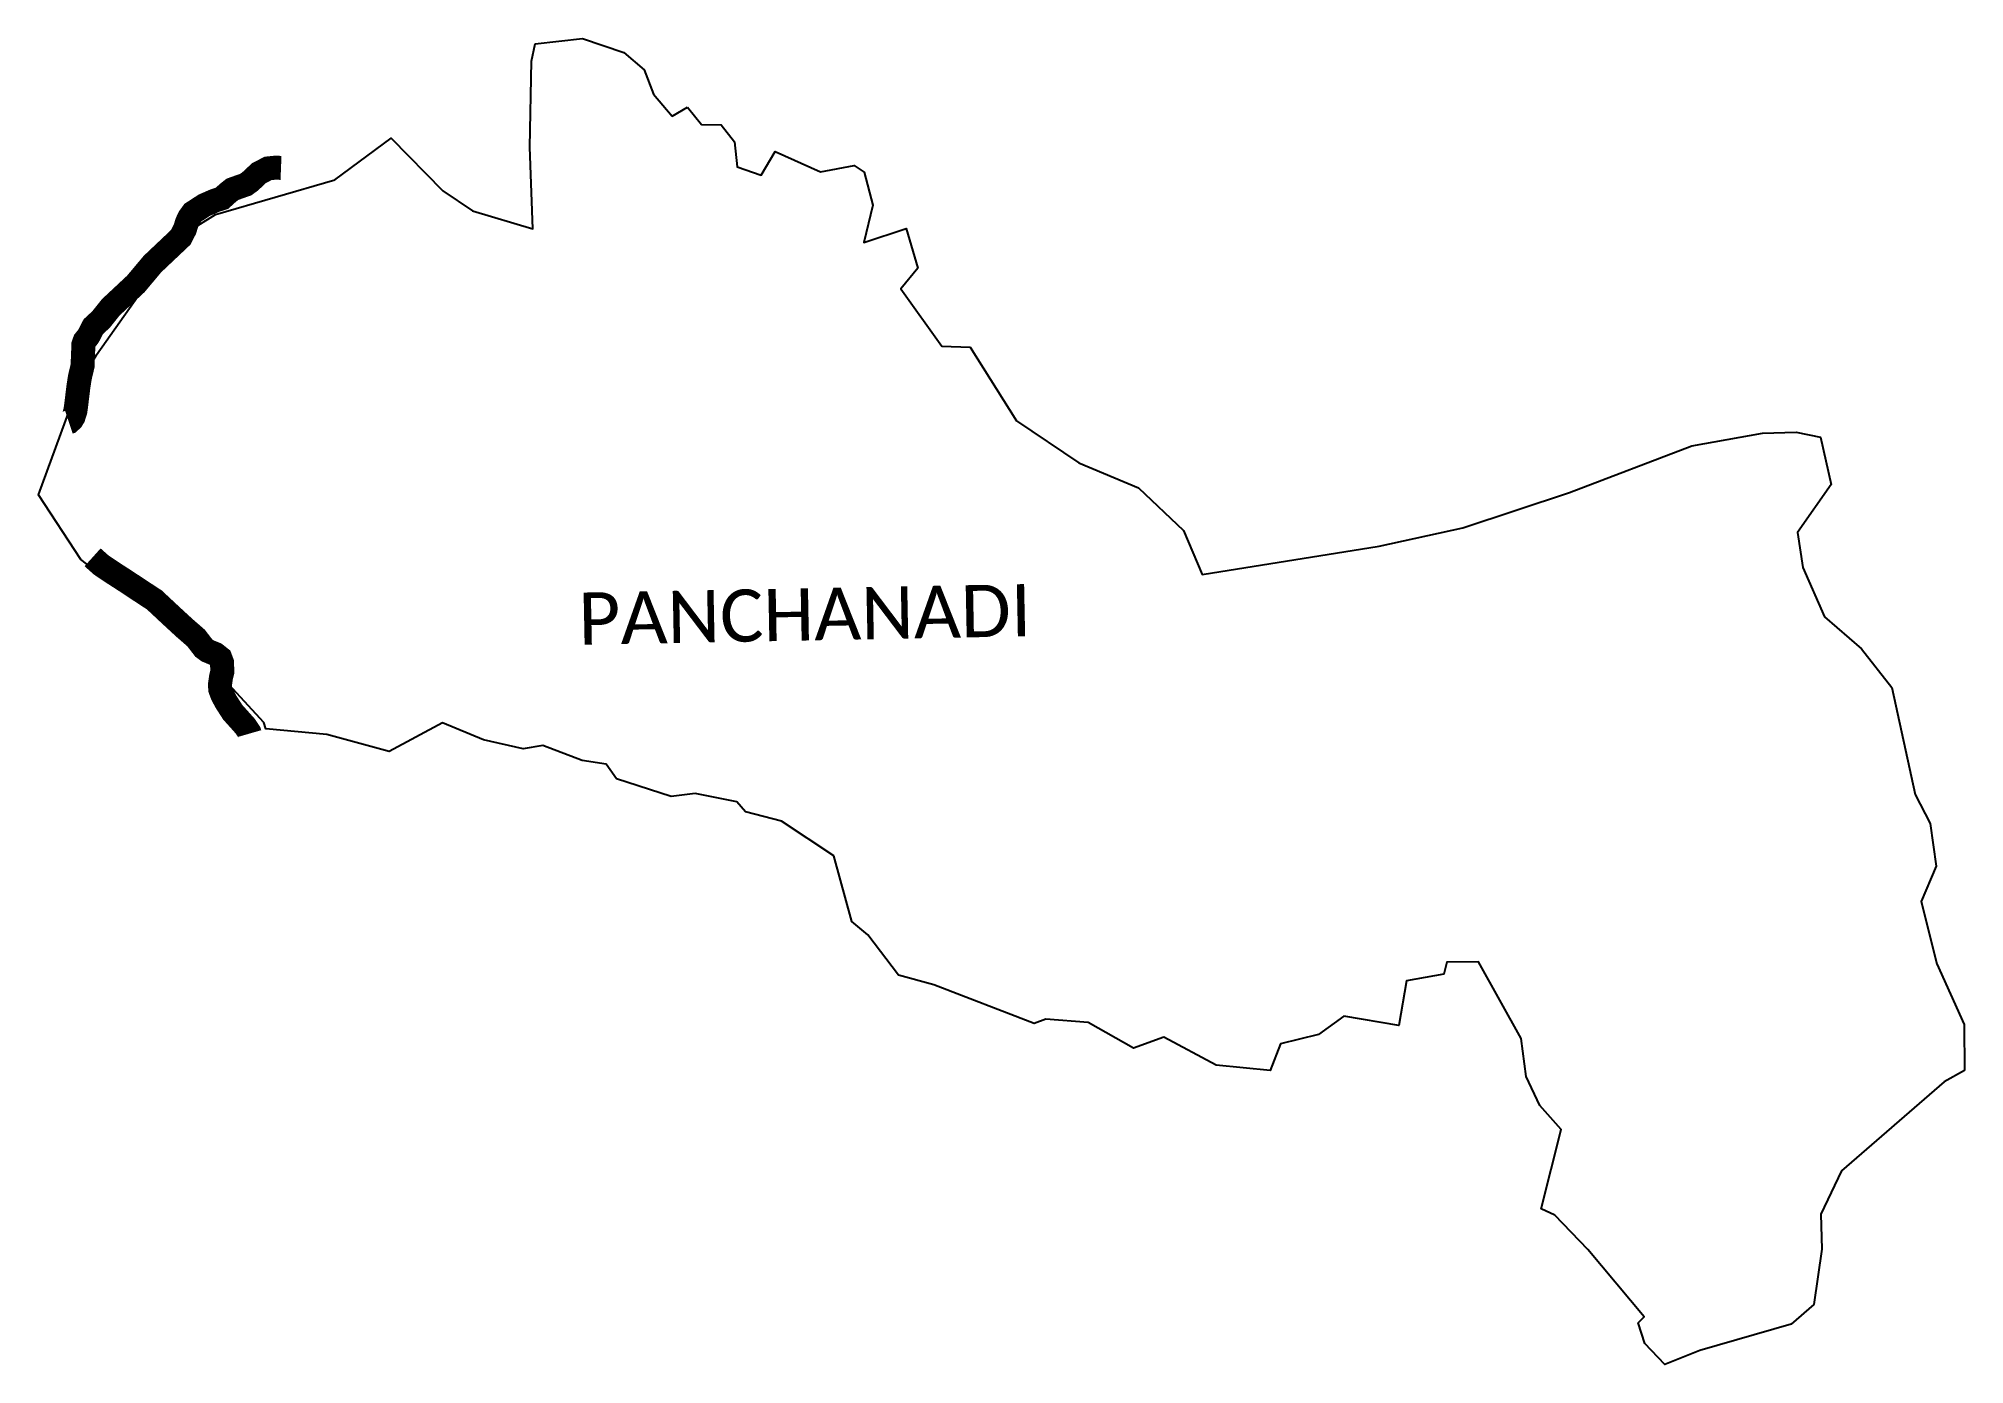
# Model space of a CAD drawing. Header units: metres. Extents: x 301363 to 305374, y 1949282 to 1952044.
import ezdxf

# ---------------------------------------------------------------- set-up
doc = ezdxf.new("R2010")
doc.units = ezdxf.units.M
for name, color, linetype in [('UNPROTECTED', 130, 'Continuous'), ('village', 3, 'Continuous'), ('VILLAGE NAME', 250, 'Continuous')]:
    doc.layers.add(name, color=color, linetype=linetype)
doc.styles.get("Standard").update_dxf_attribs({"font": 'simplex.shx'})

msp = doc.modelspace()

# ---------------------------------------------------------------- linework, layer by layer
at = {"layer": 'UNPROTECTED', "const_width": 50, "flags": 128}
for points in [[(301867.7896727678, 1951774.200657549), (301856.1159017335, 1951774.663981437), (301840.9471013571, 1951773.137414461), (301822.1769534209, 1951763.54086909), (301813.446444004, 1951755.361819526), (301803.7283627361, 1951746.257577773), (301794.4377304001, 1951739.482946487), (301779.377278598, 1951734.139317948), (301766.5529749978, 1951729.589101553), (301756.2423729649, 1951721.27106687), (301744.8548384231, 1951710.896423226), (301730.122414414, 1951706.098150541), (301708.2966378831, 1951696.610676342), (301690.5950653341, 1951685.110538453), (301684.0748895344, 1951680.874591587), (301676.6270454856, 1951670.606649227), (301671.9342599955, 1951660.573819174), (301667.5685082753, 1951646.358496196), (301658.9473414558, 1951629.58604), (301631.6971780538, 1951603.81730429), (301600.1610405169, 1951573.995597113), (301565.3848686239, 1951532.516964672), (301535.9528233853, 1951504.989805893), (301512.9739383207, 1951483.498149007), (301493.143208326, 1951458.57486977), (301476.9306831532, 1951443.55525426), (301471.4605711956, 1951432.974491869), (301466.7246484971, 1951423.813861673), (301458.9309035192, 1951413.928690151), (301456.2838186304, 1951406.3456673), (301455.5780618633, 1951388.887409354), (301454.4767450488, 1951361.644208978), (301448.8654203861, 1951338.01214941), (301445.6947472089, 1951317.338825161), (301443.3127727202, 1951297.636460838), (301441.0983423711, 1951279.319928182), (301439.4726630367, 1951267.541173363), (301435.5037160441, 1951255.243614931), (301432.3282553034, 1951250.086255893), (301426.5063246565, 1951244.532556566), (301426.025561677, 1951244.372422138)], [(301475.4000718492, 1950963.09592574), (301480.8840057087, 1950958.142150375), (301493.1629591506, 1950947.140670247), (301516.4499238714, 1950931.484469532), (301542.7009045726, 1950914.558765054), (301573.3103756603, 1950894.342373191), (301604.0070013983, 1950874.243288941), (301636.821106208, 1950843.565639394), (301667.0940845585, 1950815.638075151), (301690.8471371924, 1950795.000666639), (301706.9366435231, 1950774.054993456), (301714.9813966886, 1950768.131148744), (301731.0709030192, 1950761.57255215), (301741.2323773896, 1950753.532614741), (301745.0429302785, 1950743.377343909), (301745.4665776661, 1950723.912631905), (301742.9337877387, 1950713.866696325), (301740.6048639067, 1950697.364286314), (301741.3551517667, 1950687.725700476), (301745.4703669988, 1950676.57957892), (301753.3044332701, 1950661.983702371), (301767.2688818641, 1950640.287488238), (301782.6702453899, 1950623.170447069), (301793.424371383, 1950611.09573514), (301801.9223287304, 1950598.224925906), (301802.5806807137, 1950595.947054875)]]:
    msp.add_lwpolyline(points, dxfattribs=at)
at = {"layer": 'village', "flags": 128}
msp.add_lwpolyline([(302682.7541074992, 1951881.783187189), (302714.6780327914, 1951900.546962329)], dxfattribs=at)
at = {"layer": 'village', "color": 3, "true_color": 0x00ff00}
for points in [[(305373.8915034957, 1949893.771018527, 0), (305331.6973937965, 1949870.390131968, 0), (305117.9824862403, 1949684.804833772, 0), (305074.8662817078, 1949595.095179671, 0), (305076.6291878321, 1949522.02791201, 0), (305059.9229847925, 1949406.704698776, 0), (305012.724073234, 1949365.988894998, 0), (304822.6307955859, 1949310.719489366, 0), (304750.0821655242, 1949281.656137729, 0), (304707.9573573344, 1949325.356373217, 0), (304694.0516024695, 1949368.455489735, 0), (304706.9339770671, 1949381.249804343, 0), (304589.5317516368, 1949520.849709387, 0), (304520.8343285328, 1949592.696810487, 0), (304492.5768562107, 1949606.139550239, 0), (304534.1021644606, 1949770.808543604, 0), (304489.5513017846, 1949820.999746372, 0), (304460.8785167141, 1949881.790055386, 0), (304450.6770940066, 1949960.999018848, 0), (304361.6286687825, 1950120.333373367, 0), (304296.0057996706, 1950119.495950134, 0), (304289.4088561448, 1950094.827366966, 0), (304211.8348797296, 1950080.811515575, 0), (304195.8068827253, 1949987.727159451, 0), (304081.4709624081, 1950007.165739199, 0), (304028.6782156318, 1949969.001723908, 0), (303949.5430741007, 1949949.624419599, 0), (303927.8776521403, 1949894.138876296, 0), (303815.3616642819, 1949905.306349383, 0), (303706.0669874246, 1949963.766331854, 0), (303643.395158048, 1949940.41279087, 0), (303549.1401827439, 1949993.764636227, 0), (303460.8890895476, 1950000.980325364, 0), (303436.140892155, 1949991.599672906, 0), (303227.2483104029, 1950072.383405274, 0), (303153.7304878838, 1950092.492672762, 0), (303090.0201867237, 1950176.298908482, 0), (303056.9145152877, 1950204.485256206, 0), (303019.4347681234, 1950341.473660584, 0), (302910.0552446309, 1950413.738668517, 0), (302835.2248134832, 1950433.102170716, 0), (302817.239612544, 1950453.425053297, 0), (302730.496428387, 1950471.360716313, 0), (302680.4741878734, 1950464.574873509, 0), (302566.6488945369, 1950501.685839399, 0), (302545.1756709997, 1950532.299044635, 0), (302495.1262932149, 1950539.937160572, 0), (302412.8117568059, 1950571.023897396, 0), (302371.975567032, 1950564.351808383, 0), (302289.1602701884, 1950582.781870782, 0), (302203.88188308, 1950617.905962309, 0), (302092.8092156725, 1950558.823141808, 0), (301963.3681342566, 1950594.129109982, 0), (301836.3255355468, 1950605.700017974, 0), (301832.020955403, 1950618.987287385, 0), (301597.7684047257, 1950872.941390965, 0), (301512.3707439965, 1950911.303386418, 0), (301450.6180500007, 1950958.184276336, 0), (301362.7541777943, 1951093.240223733, 0), (301445.0727646635, 1951319.064584341, 0), (301483.4058790866, 1951384.97247935, 0), (301657.9539303929, 1951631.537033625, 0), (301731.0950584462, 1951676.787869546, 0), (301980.0573825209, 1951749.451111228, 0), (302097.526645154, 1951835.882309817, 0), (302204.9672359758, 1951726.655201285, 0), (302266.7403080299, 1951684.974377541, 0), (302392.425686164, 1951647.501570556, 0), (302386.0886149202, 1951817.198840687, 0), (302389.7707904386, 1951996.383873017, 0), (302396.8106821571, 1952032.305847346, 0), (302495.7600228111, 1952043.706286064, 0), (302581.5941453545, 1952014.625349668, 0), (302623.8591682034, 1951978.7757798, 0), (302643.2587625796, 1951927.70464256, 0), (302682.7541074992, 1951881.783187189, 0)], [(302714.6780327914, 1951900.546962329, 0), (302743.2821002165, 1951864.36226895, 0), (302784.5523810277, 1951863.641285299, 0), (302811.9174770686, 1951828.439877744, 0), (302817.6231977075, 1951776.53337222, 0), (302867.5189941325, 1951759.086621829, 0), (302896.9597581504, 1951808.652961093, 0), (302991.6170808242, 1951765.847694669, 0), (303061.4054318956, 1951779.385267594, 0), (303082.6238463492, 1951765.247980673, 0), (303100.5478342519, 1951696.391691352, 0), (303081.3324430675, 1951618.657756629, 0), (303169.637499686, 1951648.266119401, 0), (303193.8281425562, 1951565.601800707, 0), (303158.5199264112, 1951521.980306055, 0), (303244.2308187858, 1951402.939732717, 0), (303303.1133958357, 1951400.833712842, 0), (303399.4616021198, 1951247.226322418, 0), (303529.1459999084, 1951159.85891755, 0), (303653.8781385053, 1951107.447413739, 0), (303747.415646908, 1951018.937379573, 0), (303785.9097095953, 1950927.184695901, 0), (304154.9335362184, 1950986.05677664, 0), (304329.1994476469, 1951024.672400564, 0), (304550.9994682646, 1951097.796298473, 0), (304806.0728955754, 1951195.135651843, 0), (304952.9393673508, 1951221.548074819, 0), (305023.3319051056, 1951223.738333144, 0), (305073.9012978963, 1951213.283227464, 0), (305096.466134759, 1951115.013592439, 0), (305026.2818645767, 1951014.855028562, 0), (305036.9513840965, 1950941.82611979, 0), (305082.1168700486, 1950838.789496009, 0), (305159.2460974182, 1950772.1523565, 0), (305222.7908483676, 1950692.178384688, 0), (305271.1146664368, 1950468.749845152, 0), (305302.3227365293, 1950408.674963096, 0), (305314.954224217, 1950319.467743965, 0), (305283.6028657838, 1950246.104014788, 0), (305316.3302403349, 1950116.562425053, 0), (305373.4774349622, 1949989.663101611, 0), (305373.8915034957, 1949893.771018527, 0)]]:
    msp.add_polyline3d(points, dxfattribs=at)

# ---------------------------------------------------------------- texts
at = {"layer": 'VILLAGE NAME', "insert": (302485.8638291516, 1950889.35469467), "char_height": 108.7483136041808, "attachment_point": 1, "rotation": 1.1028329887230697}
msp.add_mtext_dynamic_manual_height_columns('{\\fCalibri|b0|i0|c0|p34;PANCHANADI}', width=1571.31428896485, gutter_width=543.7415680209039, heights=[0], dxfattribs=at)

doc.saveas('drawing.dxf')
